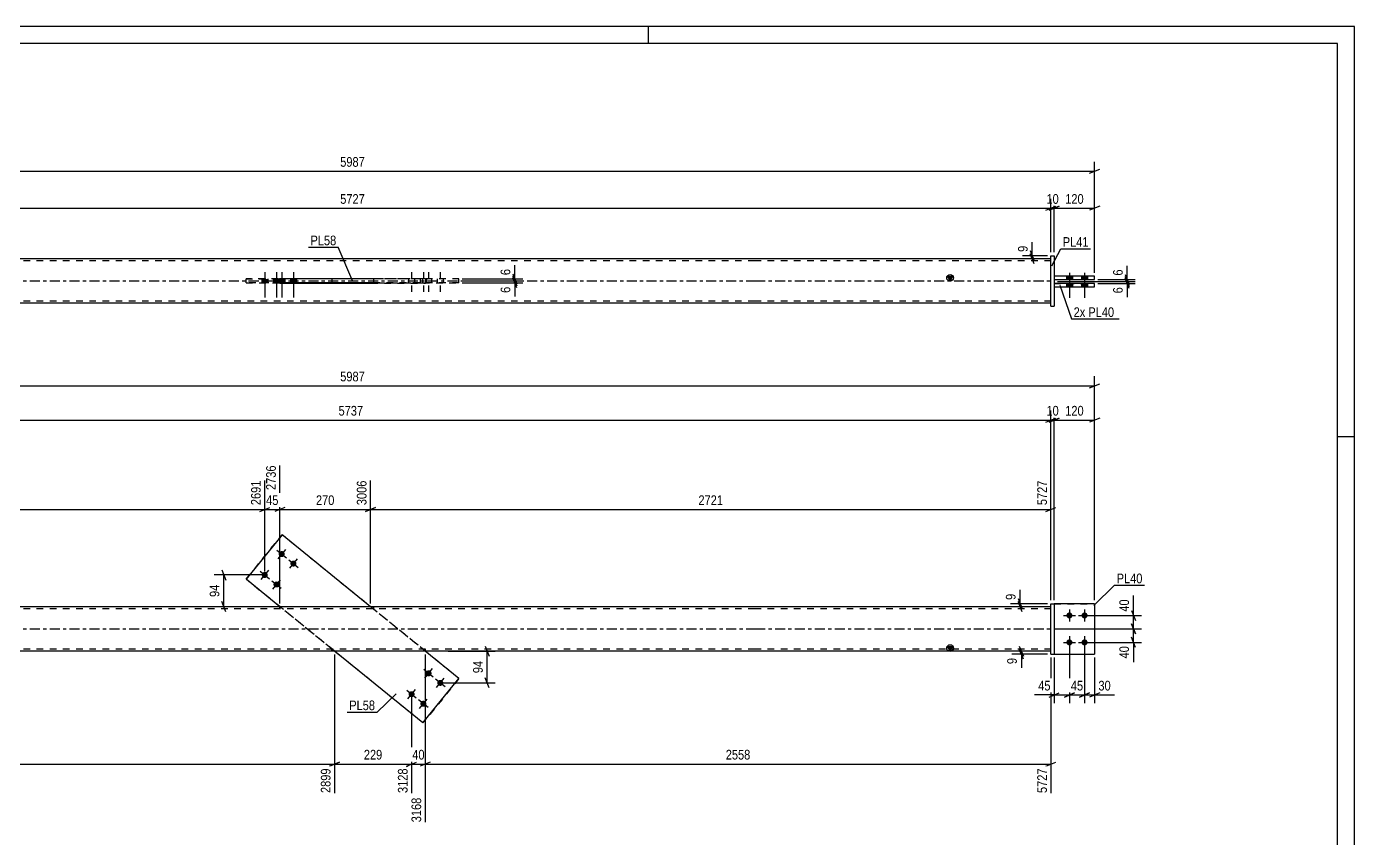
# Model space of a CAD drawing. Header units: millimetres. Extents: x 0 to 594, y 0 to 420.
# Drawn here: x 199 to 594, y 178.6 to 420 of the extents above; entities that cross this region are included whole.
import ezdxf

# ---------------------------------------------------------------- set-up
doc = ezdxf.new("R2010")
doc.units = ezdxf.units.MM
doc.linetypes.add('DXK_LINE_DOT2', pattern=[3.9198, 1.9599, -1.9599])
doc.linetypes.add('DXK_LINE_DOT3', pattern=[5.9187, 2.979, -0.9799, 0.9799, -0.9799])
doc.styles.add('Arial Narrow', font='ARIALN.TTF', dxfattribs={"height": 0.2})

# ---------------------------------------------------------------- blocks, each defined once
blk = doc.blocks.new('Unknown-580874701-1129')
at = {"color": 5, "linetype": 'Continuous'}
for p, q in [((594, 420), (0, 420)), ((384, 415), (384, 420)), ((594, 0), (594, 420)), ((589, 415), (5, 415)), ((589, 5), (589, 415)), ((594, 298), (589, 298))]:
    blk.add_line(p, q, dxfattribs=at)
blk = doc.blocks.new('Part-580874701-1922 - 1901')
at = {"color": 7, "linetype": 'DXK_LINE_DOT2'}
for p, q in [((504.71, 248.42), (516.71, 248.42)), ((516.71, 248.42), (504.71, 248.42)), ((504.71, 248.42), (504.71, 248.42)), ((504.71, 248.42), (504.71, 233.42)), ((516.71, 248.42), (516.71, 248.42)), ((516.71, 248.42), (516.71, 233.42)), ((504.71, 233.42), (516.71, 233.42)), ((504.71, 233.42), (516.71, 233.42))]:
    blk.add_line(p, q, dxfattribs=at)
blk = doc.blocks.new('Part-580874701-1923 - 1901')
at = {"color": 2, "linetype": 'Continuous'}
for p, q in [((503.71, 248.42), (504.71, 248.42)), ((503.71, 233.42), (503.71, 248.42)), ((504.71, 248.42), (504.71, 233.42)), ((503.71, 233.42), (503.71, 233.42)), ((503.71, 233.42), (504.71, 233.42))]:
    blk.add_line(p, q, dxfattribs=at)
at = {"color": 7, "linetype": 'DXK_LINE_DOT2'}
for p, q in [((503.71, 248.42), (504.71, 248.42)), ((503.71, 233.42), (504.71, 233.42))]:
    blk.add_line(p, q, dxfattribs=at)
blk = doc.blocks.new('Part-580874701-1912 - 1901')
at = {"linetype": 'Continuous'}
blk.add_hatch(color=2, dxfattribs=at).paths.add_polyline_path([(473.71, 234.32), (472.91, 235.72), (474.51, 235.72)])
at = {"color": 2, "linetype": 'Continuous'}
for p, q in [((415.61, 247.52), (176.27, 247.52)), ((503.71, 247.52), (415.71, 247.52)), ((415.61, 234.32), (176.27, 234.32)), ((503.71, 234.32), (415.71, 234.32)), ((473.71, 234.32), (472.91, 235.72)), ((472.91, 235.72), (474.51, 235.72)), ((474.51, 235.72), (473.71, 234.32))]:
    blk.add_line(p, q, dxfattribs=at)
at = {"color": 7, "linetype": 'DXK_LINE_DOT2'}
for p, q in [((415.61, 246.92), (176.27, 246.92)), ((274.22, 247.52), (274.22, 246.92)), ((302.14, 247.52), (302.14, 246.92)), ((503.71, 246.92), (415.71, 246.92)), ((503.71, 234.32), (503.71, 247.52)), ((415.61, 234.92), (176.27, 234.92)), ((289.75, 234.32), (289.75, 234.92)), ((317.66, 234.32), (317.66, 234.92)), ((503.71, 234.92), (415.71, 234.92))]:
    blk.add_line(p, q, dxfattribs=at)
at = {"color": 7, "linetype": 'DXK_LINE_DOT3'}
for p, q in [((176.27, 240.92), (415.61, 240.92)), ((415.71, 240.92), (503.71, 240.92))]:
    blk.add_line(p, q, dxfattribs=at)
at = {"color": 2, "linetype": 'Continuous'}
blk.add_circle((473.71, 235.22), 1, dxfattribs=at)
blk = doc.blocks.new('Part-580874701-1917 - 1901')
at = {"color": 2, "linetype": 'Continuous'}
for p, q in [((516.71, 248.42), (504.71, 248.42)), ((516.71, 248.42), (516.71, 248.42)), ((516.71, 248.42), (516.71, 233.42)), ((504.71, 233.42), (516.71, 233.42))]:
    blk.add_line(p, q, dxfattribs=at)
at = {"color": 7, "linetype": 'DXK_LINE_DOT2'}
for p, q in [((504.71, 248.42), (516.71, 248.42)), ((504.71, 248.42), (504.71, 248.42)), ((504.71, 248.42), (504.71, 233.42)), ((504.71, 233.42), (516.71, 233.42))]:
    blk.add_line(p, q, dxfattribs=at)
blk = doc.blocks.new('Part-580874701-1943 - 1901')
at = {"color": 2, "linetype": 'Continuous'}
for p, q in [((274.99, 268.87), (264.27, 255.67)), ((274.99, 268.87), (274.99, 268.87)), ((301.3, 247.52), (274.99, 268.87)), ((274.32, 247.52), (264.27, 255.67)), ((264.27, 255.67), (264.27, 255.67)), ((316.9, 212.96), (290.59, 234.32)), ((327.61, 226.16), (317.56, 234.32)), ((316.9, 212.96), (327.61, 226.16)), ((327.61, 226.16), (327.61, 226.16)), ((316.9, 212.96), (316.9, 212.96))]:
    blk.add_line(p, q, dxfattribs=at)
at = {"color": 7, "linetype": 'DXK_LINE_DOT2'}
for p, q in [((264.27, 255.67), (274.99, 268.87)), ((327.61, 226.16), (274.99, 268.87)), ((316.9, 212.96), (264.27, 255.67)), ((290.59, 234.32), (274.32, 247.52)), ((317.56, 234.32), (301.3, 247.52)), ((327.61, 226.16), (316.9, 212.96))]:
    blk.add_line(p, q, dxfattribs=at)
blk = doc.blocks.new('Bolt-580874701-1944 - 1901')
at = {"linetype": 'Continuous'}
for points in [[(509.21, 245.82), (509.4, 245.8), (509.58, 245.74), (509.74, 245.65), (509.88, 245.52), (509.99, 245.37), (510.07, 245.2), (510.11, 245.01), (510.11, 244.82), (510.07, 244.64), (509.99, 244.47), (509.88, 244.32), (509.74, 244.19), (509.58, 244.1), (509.4, 244.04), (509.21, 244.02), (509.03, 244.04), (508.85, 244.1), (508.68, 244.19), (508.54, 244.32), (508.43, 244.47), (508.36, 244.64), (508.32, 244.82), (508.32, 245.01), (508.36, 245.2), (508.43, 245.37), (508.54, 245.52), (508.68, 245.65), (508.85, 245.74), (509.03, 245.8)], [(513.71, 245.82), (513.9, 245.8), (514.08, 245.74), (514.24, 245.65), (514.38, 245.52), (514.49, 245.37), (514.57, 245.2), (514.61, 245.01), (514.61, 244.82), (514.57, 244.64), (514.49, 244.47), (514.38, 244.32), (514.24, 244.19), (514.08, 244.1), (513.9, 244.04), (513.71, 244.02), (513.53, 244.04), (513.35, 244.1), (513.18, 244.19), (513.04, 244.32), (512.93, 244.47), (512.86, 244.64), (512.82, 244.82), (512.82, 245.01), (512.86, 245.2), (512.93, 245.37), (513.04, 245.52), (513.18, 245.65), (513.35, 245.74), (513.53, 245.8)], [(509.21, 237.82), (509.4, 237.8), (509.58, 237.74), (509.74, 237.65), (509.88, 237.52), (509.99, 237.37), (510.07, 237.2), (510.11, 237.01), (510.11, 236.82), (510.07, 236.64), (509.99, 236.47), (509.88, 236.32), (509.74, 236.19), (509.58, 236.1), (509.4, 236.04), (509.21, 236.02), (509.03, 236.04), (508.85, 236.1), (508.68, 236.19), (508.54, 236.32), (508.43, 236.47), (508.36, 236.64), (508.32, 236.82), (508.32, 237.01), (508.36, 237.2), (508.43, 237.37), (508.54, 237.52), (508.68, 237.65), (508.85, 237.74), (509.03, 237.8)], [(513.71, 237.82), (513.9, 237.8), (514.08, 237.74), (514.24, 237.65), (514.38, 237.52), (514.49, 237.37), (514.57, 237.2), (514.61, 237.01), (514.61, 236.82), (514.57, 236.64), (514.49, 236.47), (514.38, 236.32), (514.24, 236.19), (514.08, 236.1), (513.9, 236.04), (513.71, 236.02), (513.53, 236.04), (513.35, 236.1), (513.18, 236.19), (513.04, 236.32), (512.93, 236.47), (512.86, 236.64), (512.82, 236.82), (512.82, 237.01), (512.86, 237.2), (512.93, 237.37), (513.04, 237.52), (513.18, 237.65), (513.35, 237.74), (513.53, 237.8)]]:
    blk.add_hatch(color=1, dxfattribs=at).paths.add_polyline_path(points)
at = {"color": 1, "linetype": 'Continuous'}
for p, q in [((507.41, 244.92), (511.01, 244.92)), ((509.21, 246.72), (509.21, 243.12)), ((511.91, 244.92), (515.51, 244.92)), ((513.71, 246.72), (513.71, 243.12)), ((509.21, 238.72), (509.21, 235.12)), ((513.71, 238.72), (513.71, 235.12)), ((507.41, 236.92), (511.01, 236.92)), ((511.91, 236.92), (515.51, 236.92))]:
    blk.add_line(p, q, dxfattribs=at)
blk = doc.blocks.new('Bolt-580874701-1946 - 1901')
at = {"linetype": 'Continuous'}
for points in [[(275.44, 263.87), (275.57, 263.74), (275.67, 263.58), (275.74, 263.4), (275.77, 263.22), (275.76, 263.03), (275.71, 262.85), (275.62, 262.68), (275.5, 262.54), (275.36, 262.42), (275.19, 262.33), (275.01, 262.28), (274.82, 262.27), (274.63, 262.3), (274.46, 262.37), (274.3, 262.47), (274.17, 262.61), (274.07, 262.77), (274, 262.94), (273.97, 263.13), (273.98, 263.31), (274.03, 263.5), (274.11, 263.66), (274.23, 263.81), (274.38, 263.93), (274.55, 264.01), (274.73, 264.06), (274.92, 264.07), (275.1, 264.04), (275.28, 263.97)], [(278.93, 261.04), (279.06, 260.9), (279.16, 260.74), (279.23, 260.57), (279.26, 260.38), (279.25, 260.2), (279.2, 260.01), (279.12, 259.85), (279, 259.7), (278.85, 259.58), (278.68, 259.5), (278.5, 259.45), (278.31, 259.44), (278.13, 259.47), (277.95, 259.54), (277.8, 259.64), (277.66, 259.77), (277.56, 259.93), (277.49, 260.11), (277.46, 260.29), (277.47, 260.48), (277.52, 260.66), (277.61, 260.83), (277.73, 260.97), (277.87, 261.09), (278.04, 261.18), (278.22, 261.23), (278.41, 261.24), (278.6, 261.21), (278.77, 261.14)], [(270.39, 257.66), (270.53, 257.53), (270.63, 257.37), (270.7, 257.19), (270.73, 257.01), (270.72, 256.82), (270.67, 256.64), (270.58, 256.47), (270.46, 256.32), (270.32, 256.21), (270.15, 256.12), (269.97, 256.07), (269.78, 256.06), (269.59, 256.09), (269.42, 256.16), (269.26, 256.26), (269.13, 256.4), (269.02, 256.55), (268.96, 256.73), (268.93, 256.92), (268.94, 257.1), (268.99, 257.28), (269.07, 257.45), (269.19, 257.6), (269.34, 257.72), (269.51, 257.8), (269.69, 257.85), (269.88, 257.86), (270.06, 257.83), (270.24, 257.76)], [(273.89, 254.82), (274.02, 254.69), (274.12, 254.53), (274.19, 254.36), (274.22, 254.17), (274.21, 253.98), (274.16, 253.8), (274.08, 253.63), (273.96, 253.49), (273.81, 253.37), (273.64, 253.28), (273.46, 253.24), (273.27, 253.23), (273.09, 253.26), (272.91, 253.32), (272.75, 253.43), (272.62, 253.56), (272.52, 253.72), (272.45, 253.89), (272.42, 254.08), (272.43, 254.27), (272.48, 254.45), (272.57, 254.62), (272.69, 254.76), (272.83, 254.88), (273, 254.97), (273.18, 255.01), (273.37, 255.02), (273.55, 254.99), (273.73, 254.93)]]:
    blk.add_hatch(color=1, dxfattribs=at).paths.add_polyline_path(points)
at = {"color": 1, "linetype": 'Continuous'}
for p, q in [((273.47, 264.31), (276.27, 262.04)), ((276, 264.57), (273.73, 261.78)), ((276.96, 261.47), (279.76, 259.2)), ((279.5, 261.73), (277.23, 258.94)), ((268.43, 258.1), (271.22, 255.83)), ((270.96, 258.36), (268.69, 255.56)), ((271.92, 255.26), (274.72, 252.99)), ((274.46, 255.52), (272.19, 252.73))]:
    blk.add_line(p, q, dxfattribs=at)
blk = doc.blocks.new('Bolt-580874701-1947 - 1901')
at = {"linetype": 'Continuous'}
for points in [[(318, 227.01), (317.87, 227.14), (317.76, 227.3), (317.7, 227.48), (317.67, 227.66), (317.68, 227.85), (317.73, 228.03), (317.81, 228.2), (317.93, 228.35), (318.08, 228.46), (318.24, 228.55), (318.43, 228.6), (318.61, 228.61), (318.8, 228.58), (318.97, 228.51), (319.13, 228.41), (319.27, 228.28), (319.37, 228.12), (319.43, 227.94), (319.46, 227.76), (319.45, 227.57), (319.41, 227.39), (319.32, 227.22), (319.2, 227.07), (319.05, 226.95), (318.89, 226.87), (318.71, 226.82), (318.52, 226.81), (318.33, 226.84), (318.16, 226.91)], [(321.49, 224.17), (321.36, 224.31), (321.26, 224.47), (321.19, 224.64), (321.16, 224.83), (321.17, 225.02), (321.22, 225.2), (321.31, 225.36), (321.42, 225.51), (321.57, 225.63), (321.74, 225.71), (321.92, 225.76), (322.11, 225.77), (322.29, 225.74), (322.47, 225.68), (322.63, 225.57), (322.76, 225.44), (322.86, 225.28), (322.93, 225.11), (322.96, 224.92), (322.95, 224.73), (322.9, 224.55), (322.81, 224.38), (322.7, 224.24), (322.55, 224.12), (322.38, 224.03), (322.2, 223.98), (322.01, 223.97), (321.83, 224), (321.65, 224.07)], [(312.96, 220.8), (312.82, 220.93), (312.72, 221.09), (312.65, 221.27), (312.63, 221.45), (312.64, 221.64), (312.68, 221.82), (312.77, 221.99), (312.89, 222.13), (313.03, 222.25), (313.2, 222.34), (313.38, 222.39), (313.57, 222.4), (313.76, 222.37), (313.93, 222.3), (314.09, 222.2), (314.22, 222.06), (314.33, 221.91), (314.39, 221.73), (314.42, 221.54), (314.41, 221.36), (314.36, 221.17), (314.28, 221.01), (314.16, 220.86), (314.01, 220.74), (313.85, 220.66), (313.66, 220.61), (313.48, 220.6), (313.29, 220.63), (313.11, 220.7)], [(316.45, 217.96), (316.32, 218.1), (316.22, 218.25), (316.15, 218.43), (316.12, 218.62), (316.13, 218.8), (316.18, 218.99), (316.26, 219.15), (316.38, 219.3), (316.53, 219.42), (316.7, 219.5), (316.88, 219.55), (317.07, 219.56), (317.25, 219.53), (317.43, 219.46), (317.59, 219.36), (317.72, 219.23), (317.82, 219.07), (317.89, 218.89), (317.92, 218.71), (317.91, 218.52), (317.86, 218.34), (317.77, 218.17), (317.65, 218.02), (317.51, 217.91), (317.34, 217.82), (317.16, 217.77), (316.97, 217.76), (316.78, 217.79), (316.61, 217.86)]]:
    blk.add_hatch(color=1, dxfattribs=at).paths.add_polyline_path(points)
at = {"color": 1, "linetype": 'Continuous'}
for p, q in [((319.96, 226.58), (317.17, 228.84)), ((317.43, 226.31), (319.7, 229.11)), ((323.46, 223.74), (320.66, 226.01)), ((320.93, 223.48), (323.19, 226.27)), ((314.92, 220.36), (312.13, 222.63)), ((312.39, 220.1), (314.66, 222.9)), ((318.42, 217.53), (315.62, 219.8)), ((315.88, 217.26), (318.15, 220.06))]:
    blk.add_line(p, q, dxfattribs=at)
blk = doc.blocks.new('Bolt-580874701-2330 - 2328')
at = {"linetype": 'Continuous'}
for points in [[(510.11, 345.83), (508.31, 345.83), (508.31, 344.83), (510.11, 344.83)], [(510.11, 345.83), (508.31, 345.83), (508.31, 344.83), (510.11, 344.83)], [(514.61, 345.83), (512.81, 345.83), (512.81, 344.83), (514.61, 344.83)], [(514.61, 345.83), (512.81, 345.83), (512.81, 344.83), (514.61, 344.83)], [(510.11, 343.63), (508.31, 343.63), (508.31, 342.63), (510.11, 342.63)], [(510.11, 343.63), (508.31, 343.63), (508.31, 342.63), (510.11, 342.63)], [(514.61, 343.63), (512.81, 343.63), (512.81, 342.63), (514.61, 342.63)], [(514.61, 343.63), (512.81, 343.63), (512.81, 342.63), (514.61, 342.63)]]:
    blk.add_hatch(color=1, dxfattribs=at).paths.add_polyline_path(points)
at = {"color": 1, "linetype": 'Continuous'}
for p, q in [((508.31, 345.83), (508.31, 344.83)), ((508.31, 345.83), (508.31, 344.83)), ((509.21, 346.83), (509.21, 339.33)), ((509.21, 346.83), (509.21, 339.33)), ((510.11, 345.83), (510.11, 344.83)), ((510.11, 345.83), (510.11, 344.83)), ((512.81, 345.83), (512.81, 344.83)), ((512.81, 345.83), (512.81, 344.83)), ((513.71, 346.83), (513.71, 339.33)), ((513.71, 346.83), (513.71, 339.33)), ((514.61, 345.83), (514.61, 344.83)), ((514.61, 345.83), (514.61, 344.83)), ((508.31, 343.63), (508.31, 342.63)), ((508.31, 343.63), (508.31, 342.63)), ((510.11, 343.63), (510.11, 342.63)), ((510.11, 343.63), (510.11, 342.63)), ((512.81, 343.63), (512.81, 342.63)), ((512.81, 343.63), (512.81, 342.63)), ((514.61, 343.63), (514.61, 342.63)), ((514.61, 343.63), (514.61, 342.63))]:
    blk.add_line(p, q, dxfattribs=at)
blk = doc.blocks.new('Part-580874701-2336 - 2328')
at = {"color": 2, "linetype": 'Continuous'}
for p, q in [((264.27, 343.78), (264.27, 344.98)), ((274.99, 343.78), (274.99, 344.98)), ((302.14, 344.98), (274.99, 344.98)), ((302.14, 343.78), (274.99, 343.78))]:
    blk.add_line(p, q, dxfattribs=at)
at = {"color": 7, "linetype": 'DXK_LINE_DOT2'}
for p, q in [((316.9, 344.98), (264.27, 344.98)), ((264.27, 344.98), (274.99, 344.98)), ((264.27, 343.78), (316.9, 343.78)), ((274.99, 343.78), (264.27, 343.78)), ((327.61, 344.98), (302.14, 344.98)), ((327.61, 343.78), (302.14, 343.78)), ((316.9, 343.78), (316.9, 344.98)), ((327.61, 344.98), (316.9, 344.98)), ((316.9, 343.78), (327.61, 343.78)), ((327.61, 343.78), (327.61, 344.98))]:
    blk.add_line(p, q, dxfattribs=at)
blk = doc.blocks.new('Part-580874701-2352 - 2328')
at = {"color": 2, "linetype": 'Continuous'}
for p, q in [((503.71, 351.88), (503.71, 351.88)), ((503.71, 336.88), (503.71, 351.88)), ((503.71, 351.88), (504.71, 351.88)), ((504.71, 351.88), (504.71, 351.88)), ((504.71, 351.88), (504.71, 336.88)), ((503.71, 336.88), (504.71, 336.88)), ((503.71, 336.88), (503.71, 336.88)), ((504.71, 336.88), (504.71, 336.88))]:
    blk.add_line(p, q, dxfattribs=at)
at = {"color": 7, "linetype": 'DXK_LINE_DOT2'}
for p, q in [((503.71, 351.88), (504.71, 351.88)), ((503.71, 336.88), (504.71, 336.88)), ((504.71, 336.88), (504.71, 336.88))]:
    blk.add_line(p, q, dxfattribs=at)
blk = doc.blocks.new('Part-580874701-2357 - 2328')
at = {"color": 2, "linetype": 'Continuous'}
for p, q in [((516.71, 345.83), (504.71, 345.83)), ((504.71, 345.83), (504.71, 344.83)), ((504.71, 344.83), (516.71, 344.83)), ((516.71, 344.83), (516.71, 345.83))]:
    blk.add_line(p, q, dxfattribs=at)
at = {"color": 7, "linetype": 'DXK_LINE_DOT2'}
for p, q in [((516.71, 345.83), (504.71, 345.83)), ((504.71, 344.83), (516.71, 344.83))]:
    blk.add_line(p, q, dxfattribs=at)
blk = doc.blocks.new('Part-580874701-2362 - 2328')
at = {"color": 2, "linetype": 'Continuous'}
for p, q in [((516.71, 343.63), (504.71, 343.63)), ((504.71, 343.63), (504.71, 342.63)), ((504.71, 342.63), (516.71, 342.63)), ((516.71, 342.63), (516.71, 343.63))]:
    blk.add_line(p, q, dxfattribs=at)
at = {"color": 7, "linetype": 'DXK_LINE_DOT2'}
for p, q in [((504.71, 343.63), (516.71, 343.63)), ((504.71, 342.63), (516.71, 342.63))]:
    blk.add_line(p, q, dxfattribs=at)
blk = doc.blocks.new('Part-580874701-2367 - 2328')
at = {"linetype": 'Continuous'}
blk.add_hatch(color=2, dxfattribs=at).paths.add_polyline_path([(473.71, 344.38), (472.91, 345.78), (474.51, 345.78)])
at = {"color": 2, "linetype": 'Continuous'}
for p, q in [((415.61, 350.98), (176.27, 350.98)), ((503.71, 350.98), (415.71, 350.98)), ((274.22, 344.98), (274.22, 345.08)), ((274.22, 345.08), (274.22, 345.08)), ((274.22, 345.08), (302.14, 345.08)), ((274.22, 343.78), (274.22, 343.68)), ((274.22, 343.68), (302.14, 343.68)), ((289.75, 345.08), (289.75, 344.98)), ((289.75, 343.68), (289.75, 343.78)), ((302.14, 345.08), (302.14, 343.68)), ((473.71, 344.38), (472.91, 345.78)), ((472.91, 345.78), (474.51, 345.78)), ((474.51, 345.78), (473.71, 344.38)), ((415.61, 337.78), (176.27, 337.78)), ((503.71, 337.78), (415.71, 337.78))]:
    blk.add_line(p, q, dxfattribs=at)
at = {"color": 7, "linetype": 'DXK_LINE_DOT2'}
for p, q in [((415.61, 350.38), (176.27, 350.38)), ((503.71, 350.38), (415.71, 350.38)), ((503.71, 337.78), (503.71, 350.98)), ((274.22, 343.78), (274.22, 345.08)), ((274.22, 345.08), (302.14, 345.08)), ((274.22, 343.68), (302.14, 343.68)), ((289.75, 345.08), (317.66, 345.08)), ((289.75, 345.08), (289.75, 343.78)), ((289.75, 345.08), (317.66, 345.08)), ((289.75, 343.68), (289.75, 343.68)), ((289.75, 343.68), (289.75, 343.68)), ((289.75, 343.68), (317.66, 343.68)), ((289.75, 343.68), (317.66, 343.68)), ((317.66, 345.08), (317.66, 343.68)), ((415.61, 338.38), (176.27, 338.38)), ((503.71, 338.38), (415.71, 338.38))]:
    blk.add_line(p, q, dxfattribs=at)
at = {"color": 7, "linetype": 'DXK_LINE_DOT3'}
for p, q in [((176.27, 344.38), (415.61, 344.38)), ((415.71, 344.38), (503.71, 344.38))]:
    blk.add_line(p, q, dxfattribs=at)
at = {"color": 2, "linetype": 'Continuous'}
blk.add_circle((473.71, 345.28), 1, dxfattribs=at)
blk = doc.blocks.new('Bolt-580874701-2373 - 2328')
at = {"linetype": 'Continuous'}
for points in [[(270.73, 344.98), (268.93, 344.98), (268.93, 343.78), (270.73, 343.78)], [(274.22, 344.98), (272.42, 344.98), (272.42, 343.78), (274.22, 343.78)], [(275.77, 344.98), (273.97, 344.98), (273.97, 343.78), (275.77, 343.78)], [(279.26, 344.98), (277.46, 344.98), (277.46, 343.78), (279.26, 343.78)]]:
    blk.add_hatch(color=1, dxfattribs=at).paths.add_polyline_path(points)
at = {"color": 1, "linetype": 'Continuous'}
for p, q in [((268.93, 344.98), (268.93, 343.78)), ((269.83, 346.98), (269.83, 339.48)), ((270.73, 344.98), (270.73, 343.78)), ((272.42, 344.98), (272.42, 343.78)), ((273.32, 346.98), (273.32, 339.48)), ((273.97, 344.98), (273.97, 343.78)), ((274.22, 344.98), (274.22, 343.78)), ((274.87, 346.98), (274.87, 339.48)), ((275.77, 344.98), (275.77, 343.78)), ((277.46, 344.98), (277.46, 343.78)), ((278.36, 346.98), (278.36, 339.48)), ((279.26, 344.98), (279.26, 343.78))]:
    blk.add_line(p, q, dxfattribs=at)
blk = doc.blocks.new('Bolt-580874701-2374 - 2328')
at = {"color": 1, "linetype": 'DXK_LINE_DOT2'}
for p, q in [((312.62, 344.98), (312.62, 343.78)), ((313.52, 346.98), (313.52, 339.48)), ((314.42, 344.98), (314.42, 343.78)), ((316.12, 344.98), (316.12, 343.78)), ((317.02, 346.98), (317.02, 339.48)), ((317.67, 344.98), (317.67, 343.78)), ((317.92, 344.98), (317.92, 343.78)), ((318.57, 346.98), (318.57, 339.48)), ((319.47, 344.98), (319.47, 343.78)), ((321.16, 344.98), (321.16, 343.78)), ((322.06, 346.98), (322.06, 339.48)), ((322.96, 344.98), (322.96, 343.78))]:
    blk.add_line(p, q, dxfattribs=at)
blk = doc.blocks.new('StraightDimension-580874701-2155 - 1901')
at = {"color": 7, "linetype": 'Continuous'}
for p, q in [((290.59, 233.32), (290.59, 192.13)), ((313.52, 220.5), (313.52, 192.13)), ((292.09, 201.34), (289.09, 200.14)), ((290.59, 200.74), (313.52, 200.74)), ((312.02, 200.14), (315.02, 201.34))]:
    blk.add_line(p, q, dxfattribs=at)
at = {"color": 0}
blk.add_wipeout([(305.4, 201.49), (305.4, 205.69), (298.71, 205.69), (298.71, 201.49)], dxfattribs=at)
at = {"color": 0, "linetype": 'Continuous'}
blk.add_wipeout([(312.92, 200.04), (308.72, 200.04), (308.72, 191.53), (312.92, 191.53)], dxfattribs=at)
at = {"color": 3, "style": 'Arial Narrow'}
blk.add_text('229', height=2.863, dxfattribs=at).set_placement((299.31, 202.09))
at = {"color": 3, "linetype": 'Continuous', "style": 'Arial Narrow'}
blk.add_text('3128', height=2.863, rotation=90.0002, dxfattribs=at).set_placement((312.32, 192.13))
blk = doc.blocks.new('StraightDimension-580874701-2235 - 1901')
at = {"color": 7, "linetype": 'Continuous'}
for p, q in [((274.32, 248.52), (274.32, 289.52)), ((301.3, 248.52), (301.3, 285.02)), ((275.82, 277.01), (272.82, 275.81)), ((299.8, 275.81), (302.8, 277.01)), ((274.32, 276.41), (301.3, 276.41))]:
    blk.add_line(p, q, dxfattribs=at)
at = {"color": 0, "linetype": 'Continuous'}
blk.add_wipeout([(300.7, 285.62), (296.5, 285.62), (296.5, 277.11), (300.7, 277.11)], dxfattribs=at)
at = {"color": 0}
blk.add_wipeout([(291.15, 277.16), (291.15, 281.36), (284.47, 281.36), (284.47, 277.16)], dxfattribs=at)
at = {"color": 3, "linetype": 'Continuous', "style": 'Arial Narrow'}
blk.add_text('3006', height=2.863, rotation=90.0002, dxfattribs=at).set_placement((300.1, 277.71))
at = {"color": 3, "style": 'Arial Narrow'}
blk.add_text('270', height=2.863, dxfattribs=at).set_placement((285.07, 277.76))
blk = doc.blocks.new('StraightDimension-580874701-2169 - 1901')
at = {"color": 7, "linetype": 'Continuous'}
for p, q in [((317.56, 233.32), (317.56, 183.43)), ((313.52, 220.5), (313.52, 192.13)), ((312.02, 200.14), (315.02, 201.34)), ((313.52, 200.74), (317.56, 200.74)), ((319.06, 201.34), (316.06, 200.14))]:
    blk.add_line(p, q, dxfattribs=at)
at = {"color": 0}
blk.add_wipeout([(317.97, 201.49), (317.97, 205.69), (313.12, 205.69), (313.12, 201.49)], dxfattribs=at)
at = {"color": 0, "linetype": 'Continuous'}
blk.add_wipeout([(316.96, 191.34), (312.76, 191.34), (312.76, 182.83), (316.96, 182.83)], dxfattribs=at)
at = {"color": 3, "style": 'Arial Narrow'}
blk.add_text('40', height=2.863, dxfattribs=at).set_placement((313.72, 202.09))
at = {"color": 3, "linetype": 'Continuous', "style": 'Arial Narrow'}
blk.add_text('3168', height=2.863, rotation=90.0002, dxfattribs=at).set_placement((316.36, 183.43))
blk = doc.blocks.new('StraightDimension-580874701-1958 - 1901')
at = {"color": 7, "linetype": 'Continuous'}
for p, q in [((504.71, 249.42), (504.71, 305.85)), ((516.71, 249.42), (516.71, 305.85)), ((503.21, 302.4), (506.21, 303.6)), ((504.71, 303), (516.71, 303)), ((518.21, 303.6), (515.21, 302.4))]:
    blk.add_line(p, q, dxfattribs=at)
at = {"color": 0}
blk.add_wipeout([(514.06, 303.75), (514.06, 307.95), (507.37, 307.95), (507.37, 303.75)], dxfattribs=at)
at = {"color": 3, "style": 'Arial Narrow'}
blk.add_text('120', height=2.863, dxfattribs=at).set_placement((507.97, 304.35))
blk = doc.blocks.new('StraightDimension-580874701-1968 - 1901')
at = {"color": 7, "linetype": 'Continuous'}
for p, q in [((503.71, 249.42), (503.71, 305.85)), ((504.71, 249.42), (504.71, 305.85)), ((502.21, 302.4), (505.21, 303.6)), ((506.21, 303.6), (503.21, 302.4)), ((503.71, 303), (504.71, 303))]:
    blk.add_line(p, q, dxfattribs=at)
at = {"color": 0}
blk.add_wipeout([(506.64, 303.75), (506.64, 307.95), (501.78, 307.95), (501.78, 303.75)], dxfattribs=at)
at = {"color": 3, "style": 'Arial Narrow'}
blk.add_text('10', height=2.863, dxfattribs=at).set_placement((502.38, 304.35))
blk = doc.blocks.new('StraightDimension-580874701-1973 - 1901')
at = {"color": 7, "linetype": 'Continuous'}
for p, q in [((503.71, 249.42), (503.71, 305.85)), ((87.17, 303), (503.71, 303)), ((502.21, 302.4), (505.21, 303.6))]:
    blk.add_line(p, q, dxfattribs=at)
at = {"color": 0}
blk.add_wipeout([(299.7, 303.75), (299.7, 307.95), (291.19, 307.95), (291.19, 303.75)], dxfattribs=at)
at = {"color": 3, "style": 'Arial Narrow'}
blk.add_text('5737', height=2.863, dxfattribs=at).set_placement((291.79, 304.35))
blk = doc.blocks.new('StraightDimension-580874701-1989 - 1901')
at = {"color": 7, "linetype": 'Continuous'}
for p, q in [((493.92, 249.92), (495.12, 246.92)), ((495.12, 246.02), (493.92, 249.02)), ((502.71, 248.42), (491.67, 248.42)), ((502.71, 247.52), (491.67, 247.52)), ((494.52, 247.52), (494.52, 248.42))]:
    blk.add_line(p, q, dxfattribs=at)
at = {"color": 0}
blk.add_wipeout([(493.77, 251.97), (489.57, 251.97), (489.57, 248.94), (493.77, 248.94)], dxfattribs=at)
at = {"color": 7, "linetype": 'Continuous'}
blk.add_line((494.52, 248.42), (494.52, 252.5), dxfattribs=at)
blk.add_line((494.52, 248.42), (494.52, 252.5), dxfattribs=at)
at = {"color": 3, "style": 'Arial Narrow'}
blk.add_text('9', height=2.86, rotation=90.0002, dxfattribs=at).set_placement((493.17, 249.54))
blk = doc.blocks.new('StraightDimension-580874701-2001 - 1901')
at = {"color": 7, "linetype": 'Continuous'}
for p, q in [((527.67, 242.42), (528.87, 239.42)), ((504.71, 240.92), (530.67, 240.92)), ((528.87, 235.42), (527.67, 238.42)), ((528.27, 236.92), (528.27, 240.92)), ((514.71, 236.92), (530.67, 236.92))]:
    blk.add_line(p, q, dxfattribs=at)
at = {"color": 0}
blk.add_wipeout([(527.52, 236.39), (523.32, 236.39), (523.32, 231.54), (527.52, 231.54)], dxfattribs=at)
at = {"color": 7, "linetype": 'Continuous'}
blk.add_line((528.27, 236.92), (528.27, 231.01), dxfattribs=at)
blk.add_line((528.27, 236.92), (528.27, 231.01), dxfattribs=at)
at = {"color": 3, "style": 'Arial Narrow'}
blk.add_text('40', height=2.863, rotation=90.0002, dxfattribs=at).set_placement((526.92, 232.14))
blk = doc.blocks.new('StraightDimension-580874701-2016 - 1901')
at = {"color": 7, "linetype": 'Continuous'}
for p, q in [((514.71, 244.92), (530.67, 244.92)), ((527.67, 246.42), (528.87, 243.42)), ((528.27, 240.92), (528.27, 244.92)), ((528.87, 239.42), (527.67, 242.42)), ((504.71, 240.92), (530.67, 240.92))]:
    blk.add_line(p, q, dxfattribs=at)
at = {"color": 0}
blk.add_wipeout([(527.52, 250.3), (523.32, 250.3), (523.32, 245.44), (527.52, 245.44)], dxfattribs=at)
at = {"color": 7, "linetype": 'Continuous'}
blk.add_line((528.27, 244.92), (528.27, 250.82), dxfattribs=at)
blk.add_line((528.27, 244.92), (528.27, 250.82), dxfattribs=at)
at = {"color": 3, "style": 'Arial Narrow'}
blk.add_text('40', height=2.863, rotation=90.0002, dxfattribs=at).set_placement((526.92, 246.04))
blk = doc.blocks.new('StraightDimension-580874701-2030 - 1901')
at = {"color": 7, "linetype": 'Continuous'}
for p, q in [((324.43, 234.32), (338.43, 234.32)), ((335.43, 235.82), (336.63, 232.82)), ((336.03, 224.87), (336.03, 234.32)), ((336.63, 223.37), (335.43, 226.37)), ((323.06, 224.87), (338.43, 224.87))]:
    blk.add_line(p, q, dxfattribs=at)
at = {"color": 0}
blk.add_wipeout([(335.28, 232.02), (331.08, 232.02), (331.08, 227.17), (335.28, 227.17)], dxfattribs=at)
at = {"color": 3, "style": 'Arial Narrow'}
blk.add_text('94', height=2.863, rotation=90.0002, dxfattribs=at).set_placement((334.68, 227.77))
blk = doc.blocks.new('StraightDimension-580874701-2183 - 1901')
at = {"color": 7, "linetype": 'Continuous'}
for p, q in [((317.56, 233.32), (317.56, 183.43)), ((503.71, 232.42), (503.71, 192.13)), ((319.06, 201.34), (316.06, 200.14)), ((317.56, 200.74), (503.71, 200.74)), ((502.21, 200.14), (505.21, 201.34))]:
    blk.add_line(p, q, dxfattribs=at)
at = {"color": 0}
blk.add_wipeout([(414.89, 201.49), (414.89, 205.69), (406.38, 205.69), (406.38, 201.49)], dxfattribs=at)
at = {"color": 0, "linetype": 'Continuous'}
blk.add_wipeout([(503.11, 200.04), (498.91, 200.04), (498.91, 191.53), (503.11, 191.53)], dxfattribs=at)
at = {"color": 3, "style": 'Arial Narrow'}
blk.add_text('2558', height=2.863, dxfattribs=at).set_placement((406.98, 202.09))
at = {"color": 3, "linetype": 'Continuous', "style": 'Arial Narrow'}
blk.add_text('5727', height=2.863, rotation=90.0002, dxfattribs=at).set_placement((502.51, 192.13))
blk = doc.blocks.new('StraightDimension-580874701-2055 - 1901')
at = {"color": 7, "linetype": 'Continuous'}
for p, q in [((509.21, 235.92), (509.21, 218.87)), ((504.71, 232.42), (504.71, 218.87)), ((503.21, 220.67), (506.21, 221.87)), ((504.71, 221.27), (509.21, 221.27)), ((510.71, 221.87), (507.71, 220.67))]:
    blk.add_line(p, q, dxfattribs=at)
at = {"color": 0}
blk.add_wipeout([(504.19, 222.02), (504.19, 226.22), (499.33, 226.22), (499.33, 222.02)], dxfattribs=at)
at = {"color": 7, "linetype": 'Continuous'}
blk.add_line((504.71, 221.27), (498.81, 221.27), dxfattribs=at)
blk.add_line((504.71, 221.27), (498.81, 221.27), dxfattribs=at)
at = {"color": 3, "style": 'Arial Narrow'}
blk.add_text('45', height=2.863, dxfattribs=at).set_placement((499.93, 222.62))
blk = doc.blocks.new('StraightDimension-580874701-2257 - 1901')
at = {"color": 7, "linetype": 'Continuous'}
for p, q in [((274.32, 248.52), (274.32, 289.52)), ((269.83, 257.96), (269.83, 285.02)), ((268.33, 275.81), (271.33, 277.01)), ((275.82, 277.01), (272.82, 275.81)), ((269.83, 276.41), (274.32, 276.41))]:
    blk.add_line(p, q, dxfattribs=at)
at = {"color": 0}
blk.add_wipeout([(274.5, 277.16), (274.5, 281.36), (269.65, 281.36), (269.65, 277.16)], dxfattribs=at)
at = {"color": 0, "linetype": 'Continuous'}
blk.add_wipeout([(273.72, 290.12), (269.52, 290.12), (269.52, 281.61), (273.72, 281.61)], dxfattribs=at)
at = {"color": 3, "linetype": 'Continuous', "style": 'Arial Narrow'}
blk.add_text('2736', height=2.863, rotation=90.0002, dxfattribs=at).set_placement((273.12, 282.21))
at = {"color": 3, "style": 'Arial Narrow'}
blk.add_text('45', height=2.863, dxfattribs=at).set_placement((270.25, 277.76))
blk = doc.blocks.new('StraightDimension-580874701-2065 - 1901')
at = {"color": 7, "linetype": 'Continuous'}
for p, q in [((509.21, 235.92), (509.21, 218.87)), ((513.71, 235.92), (513.71, 218.87)), ((507.71, 220.67), (510.71, 221.87)), ((509.21, 221.27), (513.71, 221.27)), ((515.21, 221.87), (512.21, 220.67))]:
    blk.add_line(p, q, dxfattribs=at)
at = {"color": 0}
blk.add_wipeout([(513.89, 222.02), (513.89, 226.22), (509.03, 226.22), (509.03, 222.02)], dxfattribs=at)
at = {"color": 3, "style": 'Arial Narrow'}
blk.add_text('45', height=2.863, dxfattribs=at).set_placement((509.63, 222.62))
blk = doc.blocks.new('StraightDimension-580874701-2075 - 1901')
at = {"color": 7, "linetype": 'Continuous'}
for p, q in [((513.71, 235.92), (513.71, 218.87)), ((516.71, 232.42), (516.71, 218.87)), ((512.21, 220.67), (515.21, 221.87)), ((513.71, 221.27), (516.71, 221.27)), ((518.21, 221.87), (515.21, 220.67))]:
    blk.add_line(p, q, dxfattribs=at)
at = {"color": 0}
blk.add_wipeout([(522.09, 222.02), (522.09, 226.22), (517.24, 226.22), (517.24, 222.02)], dxfattribs=at)
at = {"color": 7, "linetype": 'Continuous'}
blk.add_line((516.71, 221.27), (522.62, 221.27), dxfattribs=at)
blk.add_line((516.71, 221.27), (522.62, 221.27), dxfattribs=at)
at = {"color": 3, "style": 'Arial Narrow'}
blk.add_text('30', height=2.863, dxfattribs=at).set_placement((517.84, 222.62))
blk = doc.blocks.new('StraightDimension-580874701-2089 - 1901')
at = {"color": 7, "linetype": 'Continuous'}
for p, q in [((502.71, 234.32), (492.06, 234.32)), ((502.71, 233.42), (492.06, 233.42)), ((494.31, 235.82), (495.51, 232.82)), ((495.51, 231.92), (494.31, 234.92)), ((494.91, 233.42), (494.91, 234.32))]:
    blk.add_line(p, q, dxfattribs=at)
at = {"color": 0}
blk.add_wipeout([(494.16, 232.89), (489.96, 232.89), (489.96, 229.86), (494.16, 229.86)], dxfattribs=at)
at = {"color": 7, "linetype": 'Continuous'}
blk.add_line((494.91, 233.42), (494.91, 229.34), dxfattribs=at)
blk.add_line((494.91, 233.42), (494.91, 229.34), dxfattribs=at)
at = {"color": 3, "style": 'Arial Narrow'}
blk.add_text('9', height=2.86, rotation=90.0002, dxfattribs=at).set_placement((493.56, 230.46))
blk = doc.blocks.new('StraightDimension-580874701-2143 - 1901')
at = {"color": 7, "linetype": 'Continuous'}
for p, q in [((290.59, 233.32), (290.59, 192.13)), ((88.17, 231.42), (88.17, 197.61)), ((89.67, 201.34), (86.67, 200.14)), ((88.17, 200.74), (290.59, 200.74)), ((289.09, 200.14), (292.09, 201.34))]:
    blk.add_line(p, q, dxfattribs=at)
at = {"color": 0}
blk.add_wipeout([(193.64, 201.49), (193.64, 205.69), (185.12, 205.69), (185.12, 201.49)], dxfattribs=at)
at = {"color": 0, "linetype": 'Continuous'}
for points in [[(87.57, 200.04), (83.37, 200.04), (83.37, 197.01), (87.57, 197.01)], [(289.99, 200.04), (285.79, 200.04), (285.79, 191.53), (289.99, 191.53)]]:
    blk.add_wipeout(points, dxfattribs=at)
at = {"color": 3, "style": 'Arial Narrow'}
blk.add_text('2899', height=2.863, dxfattribs=at).set_placement((185.72, 202.09))
at = {"color": 3, "linetype": 'Continuous', "style": 'Arial Narrow'}
for s, height, p in [('0', 2.86, (86.97, 197.61)), ('2899', 2.863, (289.39, 192.13))]:
    blk.add_text(s, height=height, rotation=90.0002, dxfattribs=at).set_placement(p)
blk = doc.blocks.new('StraightDimension-580874701-2221 - 1901')
at = {"color": 7, "linetype": 'Continuous'}
for p, q in [((301.3, 248.52), (301.3, 285.02)), ((503.71, 249.42), (503.71, 285.02)), ((302.8, 277.01), (299.8, 275.81)), ((502.21, 275.81), (505.21, 277.01)), ((301.3, 276.41), (503.71, 276.41))]:
    blk.add_line(p, q, dxfattribs=at)
at = {"color": 0, "linetype": 'Continuous'}
blk.add_wipeout([(503.11, 285.62), (498.91, 285.62), (498.91, 277.11), (503.11, 277.11)], dxfattribs=at)
at = {"color": 0}
blk.add_wipeout([(406.76, 277.16), (406.76, 281.36), (398.25, 281.36), (398.25, 277.16)], dxfattribs=at)
at = {"color": 3, "linetype": 'Continuous', "style": 'Arial Narrow'}
blk.add_text('5727', height=2.863, rotation=90.0002, dxfattribs=at).set_placement((502.51, 277.71))
at = {"color": 3, "style": 'Arial Narrow'}
blk.add_text('2721', height=2.863, dxfattribs=at).set_placement((398.85, 277.76))
blk = doc.blocks.new('StraightDimension-580874701-2273 - 1901')
at = {"color": 7, "linetype": 'Continuous'}
for p, q in [((269.83, 257.96), (269.83, 285.02)), ((89.67, 277.01), (86.67, 275.81)), ((88.17, 248.52), (88.17, 279.54)), ((268.33, 275.81), (271.33, 277.01)), ((88.17, 276.41), (269.83, 276.41))]:
    blk.add_line(p, q, dxfattribs=at)
at = {"color": 0, "linetype": 'Continuous'}
for points in [[(269.23, 285.62), (265.03, 285.62), (265.03, 277.11), (269.23, 277.11)], [(87.57, 280.14), (83.37, 280.14), (83.37, 277.11), (87.57, 277.11)]]:
    blk.add_wipeout(points, dxfattribs=at)
at = {"color": 0}
blk.add_wipeout([(183.26, 277.16), (183.26, 281.36), (174.74, 281.36), (174.74, 277.16)], dxfattribs=at)
at = {"color": 3, "linetype": 'Continuous', "style": 'Arial Narrow'}
for s, height, p in [('2691', 2.863, (268.63, 277.71)), ('0', 2.86, (86.97, 277.71))]:
    blk.add_text(s, height=height, rotation=90.0002, dxfattribs=at).set_placement(p)
at = {"color": 3, "style": 'Arial Narrow'}
blk.add_text('2691', height=2.863, dxfattribs=at).set_placement((175.34, 277.76))
blk = doc.blocks.new('StraightDimension-580874701-3551 - 1901')
at = {"color": 7, "linetype": 'Continuous'}
for p, q in [((268.83, 256.96), (254.82, 256.96)), ((257.07, 258.46), (258.27, 255.46)), ((257.67, 247.52), (257.67, 256.96)), ((258.27, 246.02), (257.07, 249.02)), ((260.81, 247.52), (254.82, 247.52))]:
    blk.add_line(p, q, dxfattribs=at)
at = {"color": 0}
blk.add_wipeout([(256.92, 254.67), (252.72, 254.67), (252.72, 249.81), (256.92, 249.81)], dxfattribs=at)
at = {"color": 3, "style": 'Arial Narrow'}
blk.add_text('94', height=2.863, rotation=90.0002, dxfattribs=at).set_placement((256.32, 250.41))
blk = doc.blocks.new('StraightDimension-580874701-2284 - 1901')
at = {"color": 7, "linetype": 'Continuous'}
for p, q in [((516.71, 249.42), (516.71, 316.02)), ((75.17, 313.17), (516.71, 313.17)), ((515.21, 312.57), (518.21, 313.77))]:
    blk.add_line(p, q, dxfattribs=at)
at = {"color": 0}
blk.add_wipeout([(300.2, 313.92), (300.2, 318.12), (291.69, 318.12), (291.69, 313.92)], dxfattribs=at)
at = {"color": 3, "style": 'Arial Narrow'}
blk.add_text('5987', height=2.863, dxfattribs=at).set_placement((292.29, 314.52))
blk = doc.blocks.new('StraightDimension-580874701-2423 - 2328')
at = {"color": 7, "linetype": 'Continuous'}
for p, q in [((505.71, 344.23), (528.81, 344.23)), ((525.81, 345.73), (527.01, 342.73)), ((527.01, 342.13), (525.81, 345.13)), ((526.41, 343.63), (526.41, 344.23)), ((517.71, 343.63), (528.81, 343.63))]:
    blk.add_line(p, q, dxfattribs=at)
at = {"color": 0}
blk.add_wipeout([(525.66, 343.11), (521.46, 343.11), (521.46, 340.08), (525.66, 340.08)], dxfattribs=at)
at = {"color": 7, "linetype": 'Continuous'}
blk.add_line((526.41, 343.63), (526.41, 339.55), dxfattribs=at)
blk.add_line((526.41, 343.63), (526.41, 339.55), dxfattribs=at)
at = {"color": 3, "style": 'Arial Narrow'}
blk.add_text('6', height=2.86, rotation=90.0002, dxfattribs=at).set_placement((525.06, 340.68))
blk = doc.blocks.new('StraightDimension-580874701-2432 - 2328')
at = {"color": 7, "linetype": 'Continuous'}
for p, q in [((505.71, 344.23), (528.81, 344.23)), ((517.71, 344.83), (528.81, 344.83)), ((525.81, 346.33), (527.01, 343.33)), ((527.01, 342.73), (525.81, 345.73)), ((526.41, 344.23), (526.41, 344.83))]:
    blk.add_line(p, q, dxfattribs=at)
at = {"color": 0}
blk.add_wipeout([(525.66, 348.39), (521.46, 348.39), (521.46, 345.36), (525.66, 345.36)], dxfattribs=at)
at = {"color": 7, "linetype": 'Continuous'}
blk.add_line((526.41, 344.83), (526.41, 348.91), dxfattribs=at)
blk.add_line((526.41, 344.83), (526.41, 348.91), dxfattribs=at)
at = {"color": 3, "style": 'Arial Narrow'}
blk.add_text('6', height=2.86, rotation=90.0002, dxfattribs=at).set_placement((525.06, 345.96))
blk = doc.blocks.new('StraightDimension-580874701-2442 - 2328')
at = {"color": 7, "linetype": 'Continuous'}
for p, q in [((502.71, 351.88), (495.28, 351.88)), ((497.53, 353.38), (498.73, 350.38)), ((498.73, 349.48), (497.53, 352.48)), ((498.13, 350.98), (498.13, 351.88)), ((502.71, 350.98), (495.28, 350.98))]:
    blk.add_line(p, q, dxfattribs=at)
at = {"color": 0}
blk.add_wipeout([(497.38, 355.43), (493.18, 355.43), (493.18, 352.4), (497.38, 352.4)], dxfattribs=at)
at = {"color": 7, "linetype": 'Continuous'}
blk.add_line((498.13, 351.88), (498.13, 355.95), dxfattribs=at)
blk.add_line((498.13, 351.88), (498.13, 355.95), dxfattribs=at)
at = {"color": 3, "style": 'Arial Narrow'}
blk.add_text('9', height=2.86, rotation=90.0002, dxfattribs=at).set_placement((496.78, 353))
blk = doc.blocks.new('StraightDimension-580874701-2453 - 2328')
at = {"color": 7, "linetype": 'Continuous'}
for p, q in [((504.71, 352.88), (504.71, 368.82)), ((516.71, 346.83), (516.71, 368.82)), ((503.21, 365.37), (506.21, 366.57)), ((504.71, 365.97), (516.71, 365.97)), ((518.21, 366.57), (515.21, 365.37))]:
    blk.add_line(p, q, dxfattribs=at)
at = {"color": 0}
blk.add_wipeout([(514.06, 366.72), (514.06, 370.92), (507.37, 370.92), (507.37, 366.72)], dxfattribs=at)
at = {"color": 3, "style": 'Arial Narrow'}
blk.add_text('120', height=2.863, dxfattribs=at).set_placement((507.97, 367.32))
blk = doc.blocks.new('StraightDimension-580874701-2463 - 2328')
at = {"color": 7, "linetype": 'Continuous'}
for p, q in [((503.71, 352.88), (503.71, 368.82)), ((504.71, 352.88), (504.71, 368.82)), ((502.21, 365.37), (505.21, 366.57)), ((506.21, 366.57), (503.21, 365.37)), ((503.71, 365.97), (504.71, 365.97))]:
    blk.add_line(p, q, dxfattribs=at)
at = {"color": 0}
blk.add_wipeout([(506.64, 366.72), (506.64, 370.92), (501.78, 370.92), (501.78, 366.72)], dxfattribs=at)
at = {"color": 3, "style": 'Arial Narrow'}
blk.add_text('10', height=2.863, dxfattribs=at).set_placement((502.38, 367.32))
blk = doc.blocks.new('StraightDimension-580874701-2473 - 2328')
at = {"color": 7, "linetype": 'Continuous'}
for p, q in [((503.71, 352.88), (503.71, 368.82)), ((88.17, 365.97), (503.71, 365.97)), ((502.21, 365.37), (505.21, 366.57))]:
    blk.add_line(p, q, dxfattribs=at)
at = {"color": 0}
blk.add_wipeout([(300.2, 366.72), (300.2, 370.92), (291.69, 370.92), (291.69, 366.72)], dxfattribs=at)
at = {"color": 3, "style": 'Arial Narrow'}
blk.add_text('5727', height=2.863, dxfattribs=at).set_placement((292.29, 367.32))
blk = doc.blocks.new('StraightDimension-580874701-2504 - 2328')
at = {"color": 7, "linetype": 'Continuous'}
for p, q in [((516.71, 346.83), (516.71, 379.83)), ((75.17, 376.98), (516.71, 376.98)), ((515.21, 376.38), (518.21, 377.58))]:
    blk.add_line(p, q, dxfattribs=at)
at = {"color": 0}
blk.add_wipeout([(300.2, 377.73), (300.2, 381.93), (291.69, 381.93), (291.69, 377.73)], dxfattribs=at)
at = {"color": 3, "style": 'Arial Narrow'}
blk.add_text('5987', height=2.863, dxfattribs=at).set_placement((292.29, 378.33))
blk = doc.blocks.new('StraightDimension-580874701-2515 - 2328')
at = {"color": 7, "linetype": 'Continuous'}
for p, q in [((328.61, 344.38), (346.62, 344.38)), ((328.61, 343.78), (346.62, 343.78)), ((343.62, 345.88), (344.82, 342.88)), ((344.82, 342.28), (343.62, 345.28)), ((344.22, 343.78), (344.22, 344.38))]:
    blk.add_line(p, q, dxfattribs=at)
at = {"color": 0}
blk.add_wipeout([(343.47, 343.25), (339.27, 343.25), (339.27, 340.22), (343.47, 340.22)], dxfattribs=at)
at = {"color": 7, "linetype": 'Continuous'}
blk.add_line((344.22, 343.78), (344.22, 339.7), dxfattribs=at)
blk.add_line((344.22, 343.78), (344.22, 339.7), dxfattribs=at)
at = {"color": 3, "style": 'Arial Narrow'}
blk.add_text('6', height=2.86, rotation=90.0002, dxfattribs=at).set_placement((342.87, 340.82))
blk = doc.blocks.new('StraightDimension-580874701-2519 - 2328')
at = {"color": 7, "linetype": 'Continuous'}
for p, q in [((328.61, 344.98), (346.62, 344.98)), ((328.61, 344.38), (346.62, 344.38)), ((343.62, 346.48), (344.82, 343.48)), ((344.82, 342.88), (343.62, 345.88)), ((344.22, 344.38), (344.22, 344.98))]:
    blk.add_line(p, q, dxfattribs=at)
at = {"color": 0}
blk.add_wipeout([(343.47, 348.53), (339.27, 348.53), (339.27, 345.5), (343.47, 345.5)], dxfattribs=at)
at = {"color": 7, "linetype": 'Continuous'}
blk.add_line((344.22, 344.98), (344.22, 349.05), dxfattribs=at)
blk.add_line((344.22, 344.98), (344.22, 349.05), dxfattribs=at)
at = {"color": 3, "style": 'Arial Narrow'}
blk.add_text('6', height=2.86, rotation=90.0002, dxfattribs=at).set_placement((342.87, 346.1))
blk = doc.blocks.new('Mark-580874701-1939 - 1901')
at = {"color": 0}
blk.add_wipeout([(302.65, 216.77), (302.65, 219.77), (294.97, 219.77), (294.97, 216.77)], dxfattribs=at)
blk.add_wipeout([(302.65, 216.77), (302.65, 219.77), (294.97, 219.77), (294.97, 216.77)], dxfattribs=at)
at = {"color": 30, "linetype": 'Continuous'}
for p in [(308.92, 221.65), (294.37, 216.17)]:
    blk.add_line(p, (303.25, 216.17), dxfattribs=at)
at = {"color": 3, "style": 'Arial Narrow'}
blk.add_text('PL58', height=2.863, dxfattribs=at).set_placement((294.97, 216.77))
blk = doc.blocks.new('MarkSet-580874701-2319 - 1901')
at = {"color": 0}
blk.add_wipeout([(530.93, 254.5), (530.93, 257.5), (523.26, 257.5), (523.26, 254.5)], dxfattribs=at)
blk.add_wipeout([(530.93, 254.5), (530.93, 257.5), (523.26, 257.5), (523.26, 254.5)], dxfattribs=at)
at = {"color": 30, "linetype": 'Continuous'}
for p, q in [((516.52, 247.84), (522.66, 253.9)), ((522.66, 253.9), (531.53, 253.9))]:
    blk.add_line(p, q, dxfattribs=at)
at = {"color": 3, "style": 'Arial Narrow'}
blk.add_text('PL40', height=2.863, dxfattribs=at).set_placement((523.26, 254.5))
blk = doc.blocks.new('Mark-580874701-2348 - 2328')
at = {"color": 0}
blk.add_wipeout([(514.91, 354.53), (514.91, 357.53), (507.23, 357.53), (507.23, 354.53)], dxfattribs=at)
blk.add_wipeout([(514.91, 354.53), (514.91, 357.53), (507.23, 357.53), (507.23, 354.53)], dxfattribs=at)
at = {"color": 30, "linetype": 'Continuous'}
for p, q in [((503.94, 348.85), (506.63, 353.93)), ((506.63, 353.93), (515.51, 353.93))]:
    blk.add_line(p, q, dxfattribs=at)
at = {"color": 3, "style": 'Arial Narrow'}
blk.add_text('PL41', height=2.863, dxfattribs=at).set_placement((507.23, 354.53))
blk = doc.blocks.new('Mark-580874701-2332 - 2328')
at = {"color": 0}
blk.add_wipeout([(291.11, 354.98), (291.11, 357.98), (283.44, 357.98), (283.44, 354.98)], dxfattribs=at)
blk.add_wipeout([(291.11, 354.98), (291.11, 357.98), (283.44, 357.98), (283.44, 354.98)], dxfattribs=at)
at = {"color": 30, "linetype": 'Continuous'}
for p in [(282.84, 354.38), (296.01, 344.21)]:
    blk.add_line(p, (291.71, 354.38), dxfattribs=at)
at = {"color": 3, "style": 'Arial Narrow'}
blk.add_text('PL58', height=2.863, dxfattribs=at).set_placement((283.44, 354.98))
blk = doc.blocks.new('MarkSet-580874701-2562 - 2328')
at = {"color": 0}
blk.add_wipeout([(513.94, 333.66), (513.94, 336.66), (510.46, 336.66), (510.46, 333.66)], dxfattribs=at)
blk.add_wipeout([(513.94, 333.66), (513.94, 336.66), (510.46, 336.66), (510.46, 333.66)], dxfattribs=at)
at = {"color": 30, "linetype": 'Continuous'}
blk.add_line((506.33, 343.09), (509.86, 333.06), dxfattribs=at)
at = {"color": 0}
blk.add_wipeout([(522.51, 333.66), (522.51, 336.66), (514.84, 336.66), (514.84, 333.66)], dxfattribs=at)
blk.add_wipeout([(522.51, 333.66), (522.51, 336.66), (514.84, 336.66), (514.84, 333.66)], dxfattribs=at)
at = {"color": 30, "linetype": 'Continuous'}
blk.add_line((509.86, 333.06), (524.01, 333.06), dxfattribs=at)
at = {"color": 3, "style": 'Arial Narrow'}
for s, p in [('2x', (510.46, 333.66)), ('PL40', (514.84, 333.66))]:
    blk.add_text(s, height=2.863, dxfattribs=at).set_placement(p)

msp = doc.modelspace()

# ---------------------------------------------------------------- block references
for name in ['Unknown-580874701-1129', 'Part-580874701-2352 - 2328', 'Part-580874701-2367 - 2328', 'Part-580874701-2336 - 2328', 'Bolt-580874701-2373 - 2328', 'Bolt-580874701-2374 - 2328', 'Part-580874701-2357 - 2328', 'Bolt-580874701-2330 - 2328', 'Part-580874701-2362 - 2328', 'Part-580874701-1943 - 1901', 'Bolt-580874701-1946 - 1901', 'Part-580874701-1912 - 1901', 'Part-580874701-1923 - 1901', 'Part-580874701-1922 - 1901', 'Part-580874701-1917 - 1901', 'Bolt-580874701-1944 - 1901', 'Bolt-580874701-1947 - 1901']:
    msp.add_blockref(name, (0, 0))

# ---------------------------------------------------------------- next in the draw order: block references
for name in ['StraightDimension-580874701-2442 - 2328', 'StraightDimension-580874701-2423 - 2328', 'StraightDimension-580874701-1958 - 1901', 'StraightDimension-580874701-2235 - 1901', 'StraightDimension-580874701-2001 - 1901', 'StraightDimension-580874701-2155 - 1901', 'StraightDimension-580874701-2030 - 1901']:
    msp.add_blockref(name, (0, 0))

# ---------------------------------------------------------------- next in the draw order: block references
for name in ['StraightDimension-580874701-2432 - 2328', 'StraightDimension-580874701-1968 - 1901', 'StraightDimension-580874701-2143 - 1901', 'StraightDimension-580874701-2169 - 1901', 'Mark-580874701-1939 - 1901']:
    msp.add_blockref(name, (0, 0))

# ---------------------------------------------------------------- next in the draw order: block references
for name in ['StraightDimension-580874701-2453 - 2328', 'MarkSet-580874701-2562 - 2328', 'StraightDimension-580874701-1973 - 1901', 'StraightDimension-580874701-2183 - 1901']:
    msp.add_blockref(name, (0, 0))

# ---------------------------------------------------------------- next in the draw order: block references
for name in ['StraightDimension-580874701-2463 - 2328', 'StraightDimension-580874701-2257 - 1901', 'StraightDimension-580874701-1989 - 1901', 'StraightDimension-580874701-2016 - 1901', 'StraightDimension-580874701-2055 - 1901']:
    msp.add_blockref(name, (0, 0))

# ---------------------------------------------------------------- next in the draw order: block references
for name in ['StraightDimension-580874701-2473 - 2328', 'StraightDimension-580874701-2273 - 1901', 'StraightDimension-580874701-2221 - 1901', 'StraightDimension-580874701-2089 - 1901', 'StraightDimension-580874701-2065 - 1901']:
    msp.add_blockref(name, (0, 0))

# ---------------------------------------------------------------- next in the draw order: block references
for name in ['StraightDimension-580874701-2504 - 2328', 'StraightDimension-580874701-3551 - 1901', 'StraightDimension-580874701-2075 - 1901']:
    msp.add_blockref(name, (0, 0))

# ---------------------------------------------------------------- next in the draw order: block references
for name in ['Mark-580874701-2332 - 2328', 'Mark-580874701-2348 - 2328', 'StraightDimension-580874701-2515 - 2328', 'StraightDimension-580874701-2284 - 1901']:
    msp.add_blockref(name, (0, 0))

# ---------------------------------------------------------------- next in the draw order: block references
for name in ['StraightDimension-580874701-2519 - 2328', 'MarkSet-580874701-2319 - 1901']:
    msp.add_blockref(name, (0, 0))

doc.saveas('drawing.dxf')
